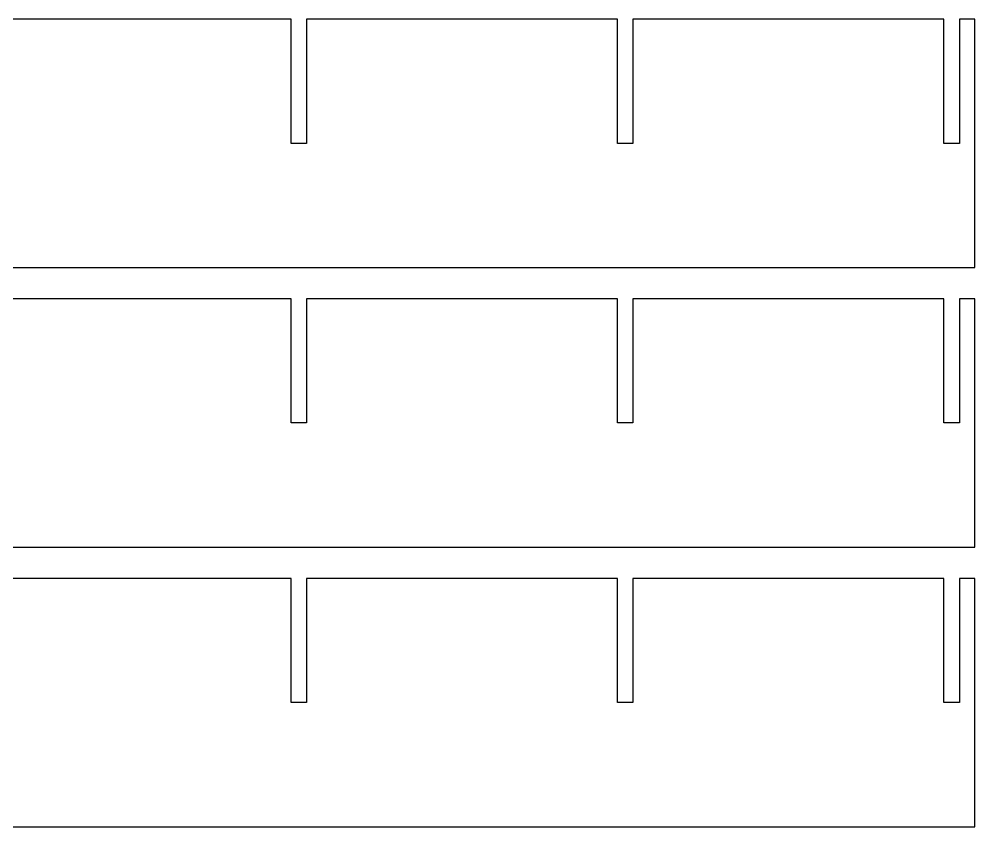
# Model space of a CAD drawing. Header units: inches. Extents: x 0.5 to 38, y -22.4 to -0.5.
# Drawn here: x 22.62 to 38, y -13.5 to -0.5 of the extents above; entities that cross this region are included whole.
import ezdxf

# ---------------------------------------------------------------- set-up
doc = ezdxf.new("R2010")
doc.units = ezdxf.units.IN
doc.header["$MEASUREMENT"] = 0
doc.layers.add('Layer 3', color=7, linetype='Continuous')

msp = doc.modelspace()

# ---------------------------------------------------------------- linework, layer by layer
at = {"layer": 'Layer 3', "color": 18, "lineweight": 25, "true_color": 0x010101}
for points in [[(27, -0.5), (22, -0.5)], [(27, -2.5), (27, -0.5)], [(32.25, -0.5), (27.25, -0.5)], [(27.25, -0.5), (27.25, -2.5)], [(32.25, -2.5), (32.25, -0.5)], [(37.5, -0.5), (32.5, -0.5)], [(32.5, -0.5), (32.5, -2.5)], [(37.5, -2.5), (37.5, -0.5)], [(38, -0.5), (37.75, -0.5)], [(37.75, -0.5), (37.75, -2.5)], [(38, -4.5), (38, -0.5)], [(27.25, -2.5), (27, -2.5)], [(32.5, -2.5), (32.25, -2.5)], [(37.75, -2.5), (37.5, -2.5)], [(0.5, -4.5), (38, -4.5)], [(27, -5), (22, -5)], [(27, -7), (27, -5)], [(32.25, -5), (27.25, -5)], [(27.25, -5), (27.25, -7)], [(32.25, -7), (32.25, -5)], [(37.5, -5), (32.5, -5)], [(32.5, -5), (32.5, -7)], [(37.5, -7), (37.5, -5)], [(38, -5), (37.75, -5)], [(37.75, -5), (37.75, -7)], [(38, -9), (38, -5)], [(27.25, -7), (27, -7)], [(32.5, -7), (32.25, -7)], [(37.75, -7), (37.5, -7)], [(0.5, -9), (38, -9)], [(27, -9.5), (22, -9.5)], [(27, -11.5), (27, -9.5)], [(32.25, -9.5), (27.25, -9.5)], [(27.25, -9.5), (27.25, -11.5)], [(32.25, -11.5), (32.25, -9.5)], [(37.5, -9.5), (32.5, -9.5)], [(32.5, -9.5), (32.5, -11.5)], [(37.5, -11.5), (37.5, -9.5)], [(38, -9.5), (37.75, -9.5)], [(37.75, -9.5), (37.75, -11.5)], [(38, -13.5), (38, -9.5)], [(27.25, -11.5), (27, -11.5)], [(32.5, -11.5), (32.25, -11.5)], [(37.75, -11.5), (37.5, -11.5)], [(0.5, -13.5), (38, -13.5)]]:
    msp.add_lwpolyline(points, dxfattribs=at)

doc.saveas('drawing.dxf')
